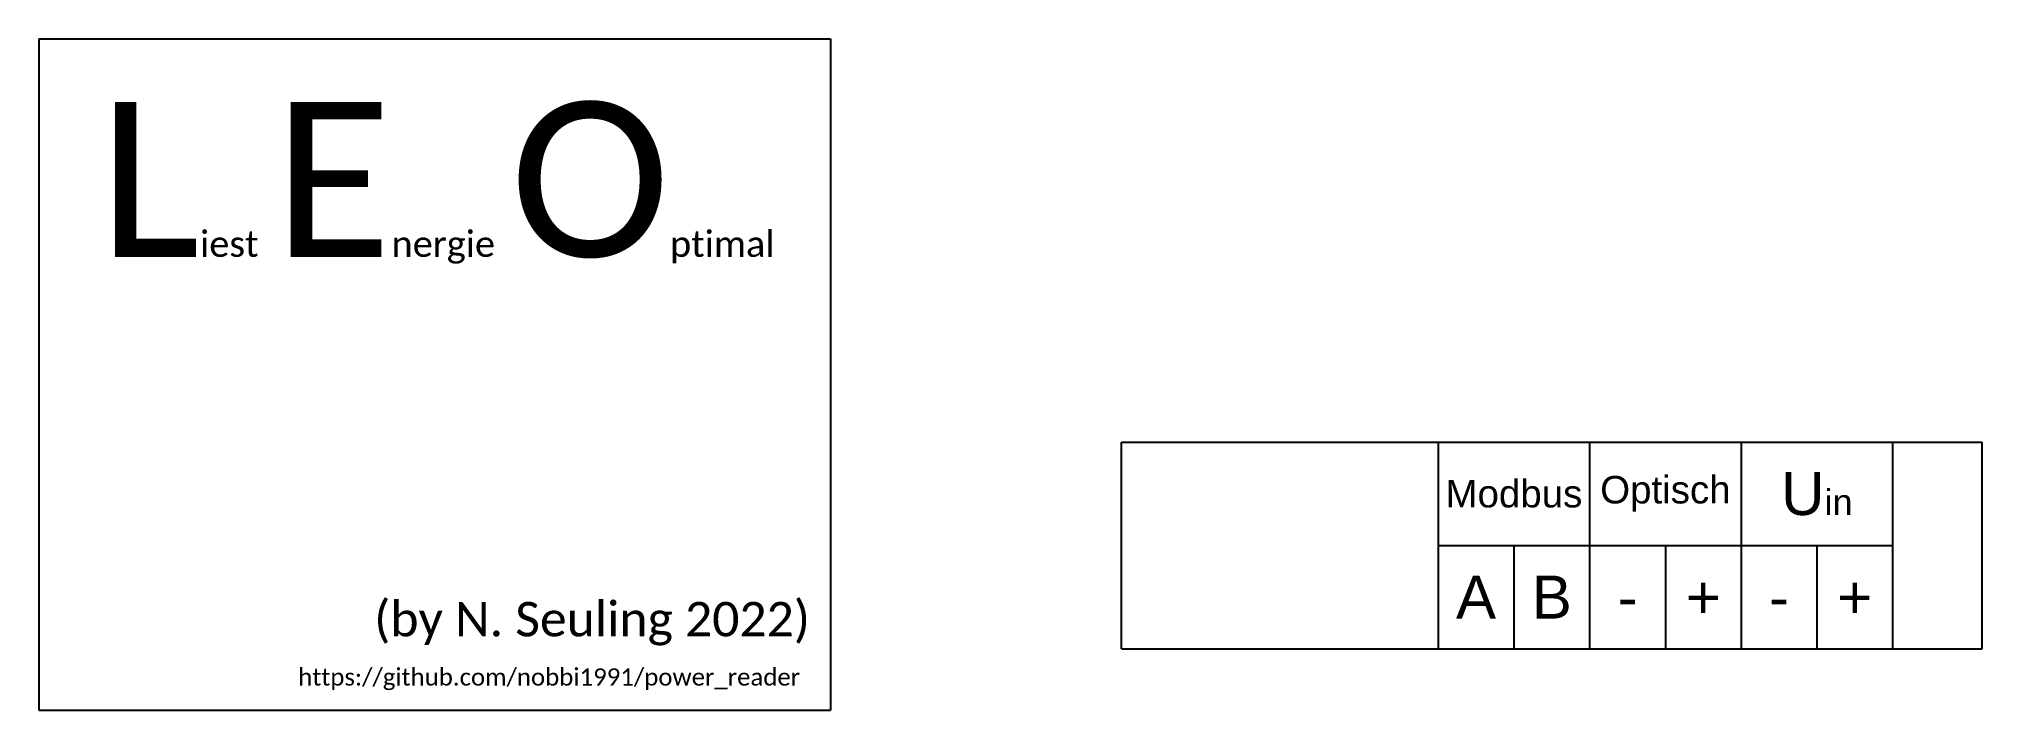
# Model space of a CAD drawing. Header units: millimetres. Extents: x 1565 to 1678, y 1835 to 1874.
import ezdxf

# ---------------------------------------------------------------- set-up
doc = ezdxf.new("R2010")
doc.units = ezdxf.units.MM
doc.styles.get("Standard").update_dxf_attribs({"font": 'arial.ttf'})

msp = doc.modelspace()

# ---------------------------------------------------------------- linework, layer by layer
for p, q in [((1565, 1873.57), (1611, 1873.57)), ((1565, 1873.57), (1565, 1834.57)), ((1611, 1873.57), (1611, 1834.57)), ((1627.9, 1838.14), (1627.9, 1850.14)), ((1627.9, 1850.14), (1677.9, 1850.14)), ((1646.3, 1850.14), (1646.3, 1838.14)), ((1655.1, 1850.14), (1655.1, 1838.14)), ((1663.9, 1850.14), (1663.9, 1838.14)), ((1672.7, 1850.14), (1672.7, 1838.14)), ((1677.9, 1838.14), (1677.9, 1850.14)), ((1646.3, 1844.14), (1672.7, 1844.14)), ((1650.7, 1844.14), (1650.7, 1838.14)), ((1659.5, 1844.14), (1659.5, 1838.14)), ((1668.3, 1844.14), (1668.3, 1838.14)), ((1627.9, 1838.14), (1677.9, 1838.14)), ((1565, 1834.57), (1611, 1834.57))]:
    msp.add_line(p, q)

# ---------------------------------------------------------------- texts
for s, width, heights, insert, char_height, attachment_point in [('{\\fCalibri|b0|i0|c0|p34;\\H3.6x;L\\H0.16667x;iest\\H1.66667x; \\H3.6x;E\\H0.16667x;nergie\\H1.66667x; \\H3.6x;O\\H0.16667x;ptimal}', 55.4217, [2.08], (1568.47, 1869.91), 2.5, 1), ('\\pxqc;Optisch', 8.8, [0], (1659.5, 1847.14), 1.6, 5), ('\\pxqc;U{\\H0.6x;in}', 8.8, [0], (1668.3, 1847.14), 2.5, 5), ('\\pxqc;Modbus', 8.8, [0], (1650.7, 1847.14), 1.6, 5), ('A', 4.4, [0], (1648.5, 1841.14), 2.5, 5), ('B', 4.4, [0], (1652.9, 1841.14), 2.5, 5), ('+', 4.4, [0], (1661.7, 1841.14), 2.5, 5), ('+', 4.4, [0], (1670.5, 1841.14), 2.5, 5), ('\\pxqr;{\\fCalibri|b0|i0|c0|p34;(by N. Seuling 2022)}', 33.0874, [2.74], (1576.72, 1840.86), 2, 1), ('-', 4.4, [0], (1657.3, 1841.14), 2.5, 5), ('-', 4.4, [0], (1666.1, 1841.14), 2.5, 5), ('\\pxqr;{\\fCalibri|b0|i0|c0|p34;https://github.com/nobbi1991/power_reader}', 33.0874, [0], (1576.14, 1837), 1, 1)]:
    msp.add_mtext_dynamic_manual_height_columns(s, width=width, gutter_width=12.5, heights=heights, dxfattribs=dict(insert=insert, char_height=char_height, attachment_point=attachment_point))

doc.saveas('drawing.dxf')
